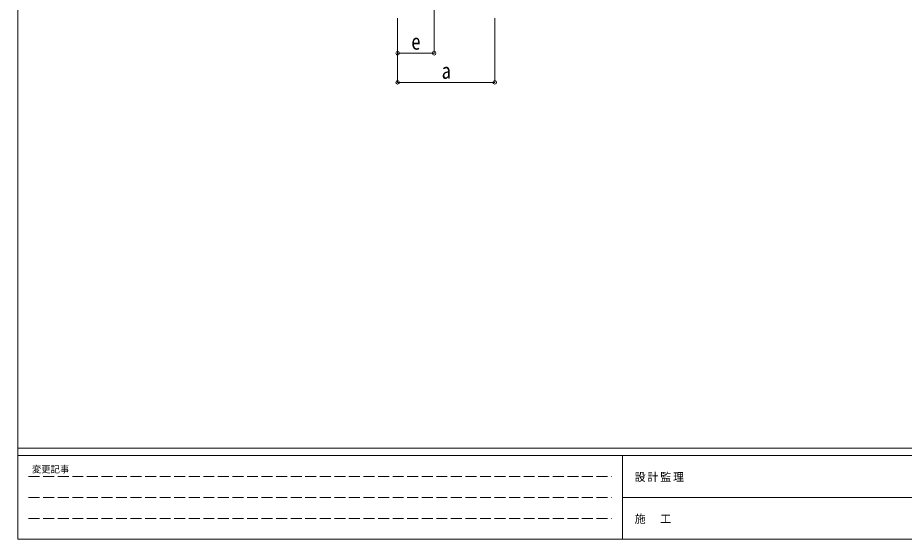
# Model space of a CAD drawing. Units: millimetres at full size, sheet at 1:30; details may follow other scales. Extents: x -8385 to 8479, y -5853 to 5787.
# Drawn here: x -8385 to -1079, y -5853 to -1554 of the extents above; entities that cross this region are included whole.
import ezdxf
from ezdxf.enums import TextEntityAlignment as Align

# ---------------------------------------------------------------- set-up
doc = ezdxf.new("R2010")
doc.units = ezdxf.units.MM
doc.header["$LTSCALE"] = 30
doc.header["$PDMODE"] = 32
doc.header["$PDSIZE"] = 30
doc.linetypes.add('DASHED3', pattern=[4, 3, -1])
for name, color, linetype, lineweight in [('0-8_PARTS2', 2, 'Continuous', 9), ('0-A_寸法', 4, 'Continuous', 9), ('F-0_240', 7, 'Continuous', 9)]:
    doc.layers.add(name, color=color, linetype=linetype, lineweight=lineweight)
doc.styles.add('ＭＳ ゴシック', font='')
doc.styles.get('ＭＳ ゴシック').set_extended_font_data('MS Gothic')

msp = doc.modelspace()

# ---------------------------------------------------------------- linework, layer by layer
at = {"layer": '0-8_PARTS2'}
msp.add_line((-4954.32, -840.69), (-4954.32, -1599.9), dxfattribs=at)
at = {"layer": '0-A_寸法', "color": 6}
for p, q in [((-5254.57, -2086.26), (-5254.57, -1557.32)), ((-5254.57, -1846.29), (-5254.57, -1557.32)), ((-4954.32, -1846.29), (-4954.32, -1557.32)), ((-4454.57, -2086.26), (-4454.57, -1557.32)), ((-4954.32, -1846.29), (-5254.57, -1846.29)), ((-5254.57, -2086.26), (-4454.57, -2086.26))]:
    msp.add_line(p, q, dxfattribs=at)
for p in [(-5254.57, -1846.29), (-4954.32, -1846.29), (-5254.57, -2086.26), (-4454.57, -2086.26)]:
    msp.add_point(p, dxfattribs=at)
at = {"layer": 'F-0_240', "color": 5}
for p, q in [((-8385.45, 5787.34), (-8385.45, -5852.66)), ((-8385.45, -5102.66), (8054.55, -5102.66)), ((-8385.45, -5162.66), (5387.79, -5162.66)), ((-3402.21, -5162.66), (-3402.21, -5852.66)), ((-3402.21, -5507.66), (2747.79, -5507.66)), ((-8385.45, -5852.66), (8054.55, -5852.66))]:
    msp.add_line(p, q, dxfattribs=at)
at = {"layer": 'F-0_240', "color": 4, "linetype": 'DASHED3'}
for p, q in [((-8295.46, -5335.16), (-3492.21, -5335.16)), ((-8295.46, -5507.66), (-3492.21, -5507.66)), ((-8295.46, -5680.16), (-3492.21, -5680.16))]:
    msp.add_line(p, q, dxfattribs=at)

# ---------------------------------------------------------------- texts
at = {"layer": '0-A_寸法', "color": 7, "style": 'ＭＳ ゴシック', "width": 0.85}
for s, p in [('e', (-5142.07, -1856.29)), ('a', (-4892.07, -2096.26))]:
    msp.add_text(s, height=132, dxfattribs=at).set_placement(p, align=Align.BOTTOM_LEFT)
at = {"layer": 'F-0_240', "style": 'ＭＳ ゴシック'}
msp.add_text('変更記事', height=54.99, dxfattribs=at).set_placement((-8268.23, -5320.16), align=Align.BOTTOM_LEFT)
at = {"layer": 'F-0_240', "char_height": 65.98, "attachment_point": 7, "style": 'ＭＳ ゴシック'}
for s, insert in [('\\T1.17;設計監理', (-3300.89, -5380.16)), ('\\T1.17;施\u3000工', (-3300.89, -5725.16))]:
    msp.add_mtext(s, dxfattribs=dict(at, insert=insert))

doc.saveas('drawing.dxf')
